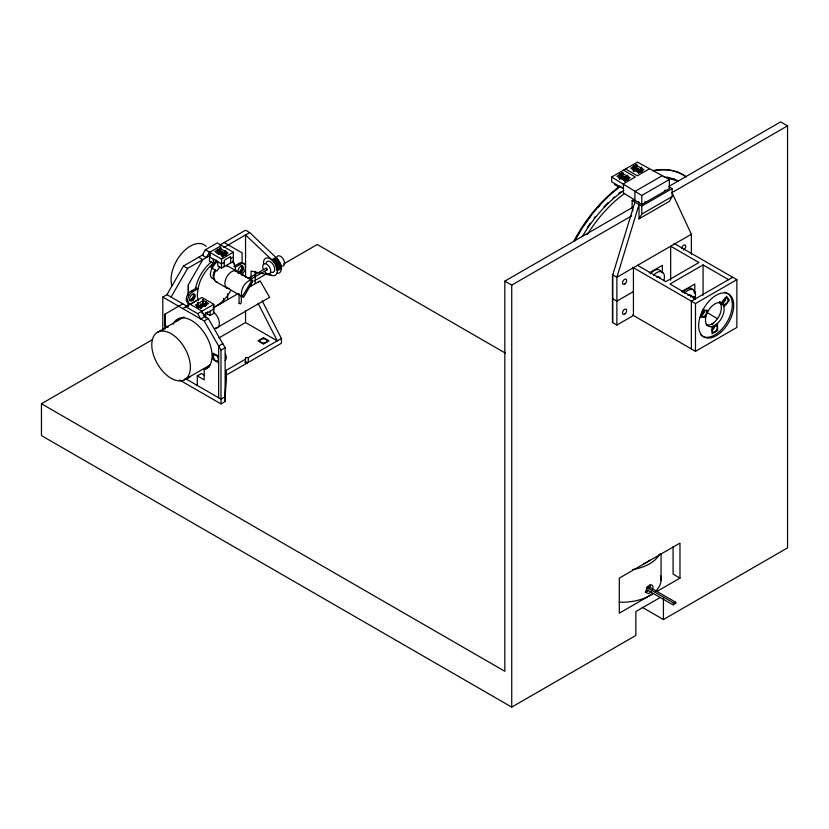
<?xml version="1.0" encoding="UTF-8"?>
<svg xmlns="http://www.w3.org/2000/svg" width="829" height="829" viewBox="0 0 829 829"><rect width="100%" height="100%" fill="white"/><g stroke="black" fill="none" stroke-linecap="round" stroke-linejoin="round"><path stroke-width="1.24" d="M162.805 330.657L162.805 297.062L166.94 294.678L183.489 266.005L203.095 254.69M182.805 303.828L164.878 314.181L164.878 325.331L168.183 327.237M188.307 306.005L188.318 302.243M188.318 294.73L188.338 284.71L202.794 259.643L198.659 257.249M188.318 295.072L188.318 284.72M209.385 366.915L204.183 369.465L204.183 379.869L197.281 375.889L197.281 385.444M218.659 397.785L218.659 346.035L222.794 343.641M162.805 297.062L204.183 320.947L221.001 350.087L221.001 403.92L225.136 401.526L226.244 370.314L245.55 359.164M221.509 268.181L221.509 259.104L233.374 252.265L233.374 261.342L221.509 268.181L217.809 266.047L217.809 261.746M223.488 298.367L223.488 301.839L217.571 305.248M203.882 315.994L208.317 318.564L225.136 347.703L225.136 401.526M242.099 270.389L242.099 265.29M255.208 283.508L255.208 271.197M226.244 370.314L225.136 396.749L221.001 399.143L185.043 378.376M241.021 296.067C241.322 297.269 242.223 306.429 239.104 303.279M196.421 288.471L197.934 288.772L197.292 295.342L198.1 300.626M647.045 587.378L647.532 586.538M648.309 587.253L647.884 586.331M633.429 267.715L633.429 315.486L616.88 325.041L612.745 322.657L612.745 274.886L634.89 202.152M702.298 315.911L704.142 311.165M652.288 589.968L652.516 589.398A4.86 2.425 -65.9 0 0 652.516 585.419C650.237 583.461 647.48 586.932 646.558 588.88A4.829 3.119 -53.3 0 0 646.558 592.859L648.796 593.585L651.366 591.647M171.075 297.062L187.623 268.399L210.566 255.156M233.374 252.265L217.219 242.938L205.364 249.788L202.245 255.187L206.38 257.57L209.499 252.171L209.499 261.249L213.322 263.456L216.079 261.86L216.079 259.715M252.099 280.295L242.337 296.544A9.751 5.627 -60 0 1 243.436 286.306A9.751 5.627 -60 0 1 251.757 280.233L235.55 270.741L253.052 280.896L243.56 297.342L226.016 287.259M639.024 218.866L641.791 214.089L641.791 206.131L672.132 188.608L672.132 196.577L669.366 201.354L639.024 218.866L639.024 204.535L616.88 277.269L616.88 325.041M723.375 302.678L725.758 299.704M259.135 281.414L258.897 281.684A9.751 5.627 60 0 0 258.503 282.388M249.778 279.829L267.342 269.643L266.751 268.109L266.15 268.959M219.737 245.083L245.55 230.182L249.684 232.566L277.321 258.762L280.482 263.881L281.404 268.399A9.751 5.627 60 0 1 277.321 273.311M221.561 245.446L209.706 252.296L209.706 257.073M217.291 253.011L217.84 249.342L218.048 253.923M220.048 248.068L220.804 247.871L220.804 253.446C219.167 254.762 219.167 247.716 220.804 247.871M217.291 249.664L218.048 249.467M223.871 247.467L249.684 232.566M217.043 252.99L220.182 251.177L227.063 255.145M218.048 252.969L220.182 251.736L226.099 255.145M218.39 253.964L220.182 252.928L225.353 255.912M220.048 253.643L220.597 253.332L220.597 247.757M222.182 256.949L222.732 252.171L222.732 256.627M224.939 255.353L225.498 250.576L225.706 255.156M222.182 252.493L222.939 252.296L222.939 256.752M224.939 250.897L225.706 250.7M224.265 262.296L221.509 263.881L209.499 256.949M230.607 258.627L233.374 257.042M188.266 302.823A6.829 3.938 -60 0 1 186.556 297.31A6.829 3.938 -60 0 1 191.551 290.855L196.556 287.984M197.976 299.808L193.24 302.512A6.829 3.938 -60 0 1 187.634 300.43A6.829 3.938 -60 0 1 192.929 291.642L197.934 288.772L199.582 282.793A27.305 15.761 -60 0 1 212.991 263.705M189.416 300.803L193.831 298.253M238.793 272.295L241.001 271.031M182.732 308.564L201.996 297.445L213.861 304.295L213.861 313.372L210.162 315.507L205.281 312.699M197.779 307.207L197.986 302.626L198.535 307.404M202.68 299.922L203.437 300.119L203.229 305.818L202.68 305.497L202.68 299.922L203.437 300.119M275.943 257.456L271.808 259.85A9.751 5.627 60 0 0 263.632 264.565M197.779 302.751L198.535 302.948M245.55 277.466L245.55 234.959L272.503 260.461L276.648 258.078M272.503 260.461L273.176 261.156L277.321 258.762M200.535 307.683L200.742 304.222L201.292 307.88M205.437 305.974L205.644 301.393L206.193 305.062M273.176 261.156L273.819 261.902L277.964 259.508M196.421 307.196L203.292 303.227L206.442 305.041M200.535 304.336L201.292 304.544M205.437 301.518L206.193 301.715M273.819 261.902L274.43 262.7L278.565 260.316M197.385 307.196L203.292 303.787L206.504 305.632M248.804 278.14L266.254 268.057M274.43 262.7L274.99 263.549L279.124 261.166M198.121 307.963L203.292 304.979L205.084 306.015M157.862 332.097L184.069 316.968M251.063 280.969L251.063 271.124L272.503 275.611A9.751 5.627 60 0 0 277.269 270.782L275.497 264.441L279.632 262.047M275.953 265.342L280.088 262.959M276.347 266.275L280.482 263.881M276.679 267.207L280.813 264.814M660.122 597.554L635.843 611.564L635.843 635.46L511.731 707.116L41.45 435.598L41.45 403.754L152.453 339.672M254.482 280.762L265.694 274.285M283.632 263.933L317.269 244.514L505.307 353.071M185.851 306.771L197.706 313.621L213.861 304.295M276.938 268.13L281.072 265.746M277.124 269.042L281.259 266.658M277.228 269.933L281.373 267.549M277.269 270.782L281.404 268.399M213.291 307.922L237.964 293.684M247.861 287.964L260.13 280.886L269.622 297.331L216.234 328.149M203.126 315.269L213.861 309.072M204.183 320.947L208.317 318.564M218.877 337.942L245.55 322.543L277.269 340.854L258.057 303.259M221.001 350.087L225.136 347.703M184.328 379.848A27.305 15.761 60 0 0 176.65 337.838A27.305 15.761 60 0 0 152.298 350.242A27.305 15.761 60 0 0 184.328 379.848L210.525 364.719M186.245 379.071L190.39 376.687M197.281 375.889L201.416 373.506L204.38 375.205M226.244 375.091L245.55 363.952L245.55 357.579L248.306 357.579L281.404 338.47L262.192 300.875M246.596 363.34L247.28 362.947L247.28 363.744L245.042 362.449M245.55 362.356L248.306 362.356L281.404 343.247L281.404 338.47M623.449 188.608L611.636 181.8L611.636 177.023L637.428 162.132L669.366 179.53L669.366 188.608L641.791 204.535L623.449 192.908L623.449 183.831L635.304 176.981L623.501 170.173M619.304 178.898L619.864 174.121L620.061 178.701M622.206 178.805L622.061 172.846L622.62 172.525L622.828 178.225L622.061 178.422L622.828 178.225M633.232 170.857L633.791 166.08L633.998 170.66M635.998 164.805L636.755 164.608L636.755 170.183C635.107 171.489 635.107 164.443 636.755 164.608M619.304 174.442L620.061 174.235M622.061 172.846L622.828 172.65M633.232 166.401L633.998 166.194M636.133 165.199L630.89 168.225L638.755 172.764L643.998 169.738L636.133 165.199L636.133 167.914L642.029 171.313M619.056 177.769L622.206 175.955L628.102 179.354M632.993 169.727L636.133 167.914M620.061 177.738L622.206 176.504L627.128 179.354M633.998 169.696L636.133 168.463L641.055 171.313M620.413 178.743L622.206 177.707L626.341 180.09M633.439 171.209L636.133 169.665L640.268 172.049M635.998 170.38L636.755 170.183M624.962 181.52L624.755 176.95L624.206 180.608M626.962 180.131L627.512 175.354L627.719 179.934M638.133 172.567L638.682 168.909L638.89 172.37M640.89 172.09L641.439 167.313L641.646 171.893M624.962 177.064L624.413 180.732M626.962 175.675L627.719 175.479M638.133 169.22L638.89 169.023M640.89 167.634L641.646 167.427M649.231 168.94L637.377 175.789L625.574 168.981M662.475 175.551L634.89 191.478L634.89 200.556M632.921 210.794L632.133 208.514L632.133 200.556L634.299 199.302M611.636 177.023L641.791 195.457L669.366 179.53M41.45 403.754L504.83 671.283L504.83 281.135L632.651 207.333M668.526 186.618L780.659 121.884L787.55 125.863L787.55 547.865L663.428 619.532L642.133 607.232M504.83 281.135L511.731 285.114L631.698 215.841M672.06 192.546L787.55 125.863M641.791 214.089L672.132 196.577M672.05 192.784L691.355 234.275L616.88 277.269L612.745 274.886M649.148 272.969L662.392 265.321L662.392 272.969M633.429 291.601L616.88 301.155L612.745 298.772M728.587 279.663L703.075 264.928L669.977 284.036L695.49 298.772M681.562 291.684L694.806 284.036L694.806 292.958M732.722 277.269L691.355 301.155L691.355 348.926M632.62 267.249L695.49 303.549L736.867 279.663L736.867 327.434L695.49 351.32L632.62 315.02M711.489 324.564L713.696 323.289M653.501 593.419L619.294 613.159L619.294 578.124L679.977 543.088L679.977 578.124L656.806 591.502M233.83 266.451L238.565 263.746A6.829 3.938 -60 0 1 243.747 263.964M235.208 267.249L239.944 264.544A6.829 3.938 -60 0 1 245.488 265.943A6.829 3.938 -60 0 1 241.508 274.648M267.239 269.746L266.565 269.57M191.551 290.855L193.002 291.632M215.913 328.253L216.67 328.108A9.73 5.616 60 0 0 219.115 321.144A9.73 5.616 60 0 0 213.364 312.005M204.183 369.465L205.25 369.309A28.673 16.549 60 0 0 203.53 331.766A28.673 16.549 60 0 0 173.054 324.232M235.208 270.679L235.954 270.824M675.78 602.279C672.961 603.129 676.454 605.149 675.78 602.279L648.195 586.362M674.122 603.243C671.303 604.082 674.806 606.103 674.122 603.243L646.537 587.315M668.91 186.753L672.132 188.608M623.968 176.328L627.18 178.183M614.403 184.504L618.102 186.639M632.133 200.556L641.791 206.131M673.987 243.363L736.867 279.663M637.563 265.321L665.842 281.653L698.94 262.544L670.671 246.213L670.671 280.254M706.401 312.232L717.499 318.637M224.172 242.524L242.099 252.876L242.099 263.125M222.027 251.601L224.172 252.845M238.565 263.746L239.944 264.544M205.364 249.788L221.509 259.104M226.711 265.384L236.638 271.114M215.851 281.642L226.887 288.005M183.489 266.005L187.623 268.399M679.977 578.124L673.086 574.145L673.086 546.622M203.437 305.694L202.887 305.373L202.887 299.797M190.193 304.264L202.058 311.103L202.058 313.497M166.94 294.678L187.24 306.388M646.672 589.637L673.148 604.932M245.042 361.651L247.28 362.947M218.659 356.377L213.146 353.195L213.146 359.568L218.659 362.75M179.592 380.014L221.001 403.92M225.789 286.989L226.286 287.57M719.707 301.715L721.779 304.657M274.99 263.549L275.497 264.441M201.851 311.227L204.97 316.626L200.825 319.02L197.706 313.621M232.814 260.959A28.673 16.549 -60 0 1 235.042 266.42L235.716 270.596M703.075 264.928L703.075 295.186M695.49 303.549L695.49 351.32M694.806 296.782L694.806 299.321M691.355 234.275L691.355 254.389M663.428 598.155L663.428 619.532M661.055 553.534L661.055 580.29M641.791 195.457L641.791 204.535M641.439 167.313L641.439 171.769M641.097 167.748L641.097 172.204M638.682 168.909L638.682 173.365M638.34 169.344L638.34 172.691M636.548 164.484L636.548 170.059M636.206 164.919L636.206 170.494M636.133 168.463L636.133 170.764M633.791 166.08L633.791 171.655M633.439 166.515L633.439 169.862M627.512 175.354L627.512 179.81M627.17 175.789L627.17 179.137M624.755 176.95L624.755 181.406M622.62 172.525L622.62 178.1M622.268 172.96L622.268 178.536M619.864 174.121L619.864 178.577M619.512 174.556L619.512 179.012M612.465 274.72L612.465 322.502M511.731 285.114L511.731 707.116M251.063 283.435L251.063 285.901M248.306 357.579L248.306 362.356M245.55 310.948L245.55 322.543M242.099 265.694L242.099 269.539M242.099 272.896L242.099 275.394M239.073 293.611L239.073 303.424M230.607 262.928L230.607 256.565L224.265 260.223L224.265 266.596M227.623 293.818L227.623 299.601M225.498 250.576L225.498 255.042M225.146 251.021L225.146 254.358M222.39 252.607L222.39 257.073M220.255 248.192L220.182 254.026M217.84 249.342L217.84 253.809M217.499 249.788L217.499 253.125M213.322 259.156L213.322 263.456M210.162 311.207L210.162 315.507M207.395 311.766L207.395 313.911M205.986 301.829L205.986 305.176M205.644 301.393L205.644 305.849M205.675 313.797L205.675 318.098M203.229 300.243L203.229 305.818M201.084 304.657L201.084 308.005M200.742 304.222L200.742 307.569M198.328 303.062L198.328 307.528M197.986 302.626L197.986 307.082M193.831 294.44L193.831 296.979M188.318 302.689L188.318 306.45M164.878 314.181L164.878 329.154M263.176 343.61A3.513 2.031 0 0 1 263.788 343.61M582.362 236.503A97.521 56.299 -60 0 1 623.709 190.566M664.164 177.085A97.521 56.299 -60 0 1 678.298 181.105M587.274 234.534A97.521 56.299 -60 0 1 624.268 193.717M668.837 178.867A97.521 56.299 -60 0 1 677.79 181.157M587.367 227.395A97.521 56.299 -60 0 1 588.538 225.685M589.129 224.835A97.521 56.299 -60 0 1 590.331 223.156M594.03 218.234A97.521 56.299 -60 0 1 595.305 216.638M603.906 206.815A97.521 56.299 -60 0 1 605.968 204.711M606.662 204.017A97.521 56.299 -60 0 1 608.051 202.659M613.004 198.141A97.521 56.299 -60 0 1 614.434 196.919M618.776 193.437A97.521 56.299 -60 0 1 620.962 191.81M667.397 177.23A97.521 56.299 -60 0 1 669.231 177.603M672.775 178.608A97.521 56.299 -60 0 1 674.474 179.251M575.285 239.633A97.521 56.299 -60 0 1 579.968 231.519M583.336 226.265A97.521 56.299 -60 0 1 586.279 222.006M586.88 221.167A97.521 56.299 -60 0 1 588.103 219.498M589.336 217.861A97.521 56.299 -60 0 1 590.59 216.245M598.424 207.001A97.521 56.299 -60 0 1 599.771 205.551M653.345 170.929A105.324 60.807 -60 0 1 686.194 176.878M574.466 241.384A105.324 60.807 -60 0 1 620.994 186.079M652.796 170.608A105.324 60.807 -60 0 1 685.645 176.567M573.917 241.063A105.324 60.807 -60 0 1 619.677 186.318M649.905 560.207A35.108 20.269 0 0 1 643.428 563.948M660.454 575.751A39.004 22.518 0 0 1 655.677 591.139M652.288 593.947A39.004 22.518 0 0 1 619.097 602.175M659.563 554.062A39.004 22.518 0 0 1 632.786 569.523M650.123 584.683A4.881 2.746 -61.2 0 1 649.791 587.906M648.558 590.113A4.881 2.746 -61.2 0 1 645.2 592.144M665.231 190.204A3.896 2.249 0 0 1 664.423 190.566M645.169 201.685A3.896 2.249 0 0 1 644.547 202.152M639.024 202.152A3.896 2.249 0 0 1 638.413 201.685M690.578 296.823A4.881 2.819 -60 0 1 694.111 298.678M692.567 297.352A3.896 2.249 -60 0 1 693.023 297.746M656.796 277.321A4.881 2.819 -60 0 1 660.185 278.223M653.511 275.352A10.725 6.197 -60 0 1 662.112 271.891A10.725 6.197 -60 0 1 663.822 280.751M687.821 295.238A4.881 2.819 -60 0 1 691.21 296.14M684.536 293.269A10.725 6.197 -60 0 1 693.137 289.808A10.725 6.197 -60 0 1 694.857 298.668M650.413 273.798A11.119 6.414 -60 0 1 661.376 271.995M682.816 292.502A11.119 6.414 -60 0 1 694.049 291.393M694.236 292.15A11.119 6.414 -60 0 1 694.35 292.969M681.604 248.607A2.922 1.689 -60 0 1 683.811 245.125A2.922 1.689 -60 0 1 685.728 246.576A2.922 1.689 -60 0 1 683.51 250.057M725.23 297.818A3.513 2.031 -60 0 1 722.36 302.803M720.888 302.668A3.513 2.031 -60 0 1 720.453 302.057M703.738 310.233A3.513 2.031 -60 0 1 700.857 315.207M727.178 293.238A24.766 14.3 -60 0 1 726.349 323.227A24.766 14.3 -60 0 1 700.899 335.03M724.525 292.254A24.766 14.3 -60 0 1 726.349 292.824M719.168 302.077A13.16 7.596 -60 0 1 718.619 316.896A13.16 7.596 -60 0 1 706.059 324.792M703.603 313.424A13.16 7.596 -60 0 1 704.412 311.341M714.484 325.528A3.513 2.031 -60 0 1 711.614 330.502M712.038 324.564A3.513 2.031 -60 0 1 712.474 324.357M263.197 269.093A5.72 3.306 60 0 1 266.14 263.933A5.72 3.306 60 0 1 270.71 272.109A5.72 3.306 60 0 1 264.648 271.674M276.658 257.384A5.72 3.306 60 0 1 283.072 258.762A5.72 3.306 60 0 1 282.482 266.161M220.048 267.166A9.751 5.627 -60 0 0 216.96 271.01L210.98 267.56A19.502 11.264 -60 0 1 216.462 260.513M212.079 268.202A19.502 11.264 -60 0 1 217.571 261.145M226.7 265.767A9.751 5.627 -60 0 1 227.094 266.472M217.281 282.078A9.751 5.627 -60 0 1 215.851 270.378M229.426 288.399A9.751 5.627 -60 0 1 226.887 276.751A9.751 5.627 -60 0 1 238.244 273.124M241.643 265.705A3.896 2.249 -60 0 1 241.156 270.15A3.896 2.249 -60 0 1 237.519 272.244M171.893 285.497A27.305 15.761 -60 0 1 181.893 253.28A27.305 15.761 -60 0 1 206.11 246.379M193.613 293.963A3.896 2.249 -60 0 1 192.774 298.202A3.896 2.249 -60 0 1 189.416 300.171M214.96 279.984A8.777 5.067 -60 0 1 214.96 269.85M213.488 278.782A8.777 5.067 -60 0 1 212.203 268.254M233.011 262.316A27.305 15.761 -60 0 1 235.084 266.43M230.649 290.689A27.305 15.761 -60 0 1 213.146 307.455M216.255 328.18A9.73 5.616 60 0 1 215.105 328.222M225.353 353.796A6.829 3.938 60 0 1 225.167 360.48M177.707 320.823A28.673 16.549 60 0 1 179.665 318.253M165.147 328.678A3.513 2.031 60 0 1 167.199 327.03M266.109 263.031A6.238 3.606 60 0 1 273.497 265A6.238 3.606 60 0 1 271.518 272.389M271.808 275.425A9.751 5.627 60 0 1 268.938 273.767M195.675 287.746A28.673 16.549 -60 0 1 211.468 261.881M193.23 293.994A3.513 2.031 -60 0 1 192.67 297.943A3.513 2.031 -60 0 1 189.478 299.777M240.938 265.684A3.513 2.031 -60 0 1 241.104 269.808A3.513 2.031 -60 0 1 237.446 271.736M703.044 309.963L700.277 317.072L705.054 317.497L707.821 310.388L703.044 309.963M726.556 296.388L721.779 302.326L724.536 306.253L729.313 300.316L726.556 296.388M220.182 248.472L214.949 251.498L222.804 256.037L228.048 253.011L220.182 248.472M203.292 300.523L195.437 305.062L200.68 308.077L208.535 303.549L203.292 300.523M263.477 337.672L257.964 340.854L263.477 344.045L269 340.854L263.477 337.672M622.206 173.24L616.963 176.266L624.828 180.805L630.061 177.779L622.206 173.24M717.551 324.243L712.038 327.434L712.038 333.807L717.551 330.616L717.551 324.243M624.962 313.849A2.922 1.689 -60 0 0 626.133 309.258A2.922 1.689 -60 0 0 622.62 312.067A2.922 1.689 -60 0 0 624.962 313.849M624.724 284.005A2.922 1.689 -60 0 0 626.278 279.383A2.922 1.689 -60 0 0 622.703 281.746A2.922 1.689 -60 0 0 624.724 284.005M725.976 303.891A3.513 2.031 -60 0 0 727.447 298.378A3.513 2.031 -60 0 0 723.22 301.683A3.513 2.031 -60 0 0 725.976 303.891M704.484 316.305A3.513 2.031 -60 0 0 705.956 310.792A3.513 2.031 -60 0 0 701.717 314.098A3.513 2.031 -60 0 0 704.484 316.305M717.209 323.683A13.16 7.596 -60 0 0 721.385 303.29A13.16 7.596 -60 0 0 705.811 317.103A13.16 7.596 -60 0 0 717.209 323.683M720.712 332.408A24.766 14.3 -60 0 0 728.567 294.036A24.766 14.3 -60 0 0 699.261 320.025A24.766 14.3 -60 0 0 720.712 332.408M715.23 331.6A3.513 2.031 -60 0 0 716.702 326.087A3.513 2.031 -60 0 0 712.463 329.393A3.513 2.031 -60 0 0 715.23 331.6M240.897 272.668A3.896 2.249 -60 0 0 243.021 266.503A3.896 2.249 -60 0 0 238.255 269.612A3.896 2.249 -60 0 0 240.897 272.668M192.836 300.399A3.896 2.249 -60 0 0 194.628 294.243A3.896 2.249 -60 0 0 189.903 297.735A3.896 2.249 -60 0 0 192.836 300.399M261.467 342.512A3.513 2.031 0 0 0 266.979 341.03A3.513 2.031 0 0 0 261.995 339.02A3.513 2.031 0 0 0 261.467 342.512M213.457 357.061A3.513 2.031 60 0 0 217.499 361.092A3.513 2.031 60 0 0 216.752 355.776A3.513 2.031 60 0 0 213.457 357.061"/></g></svg>
